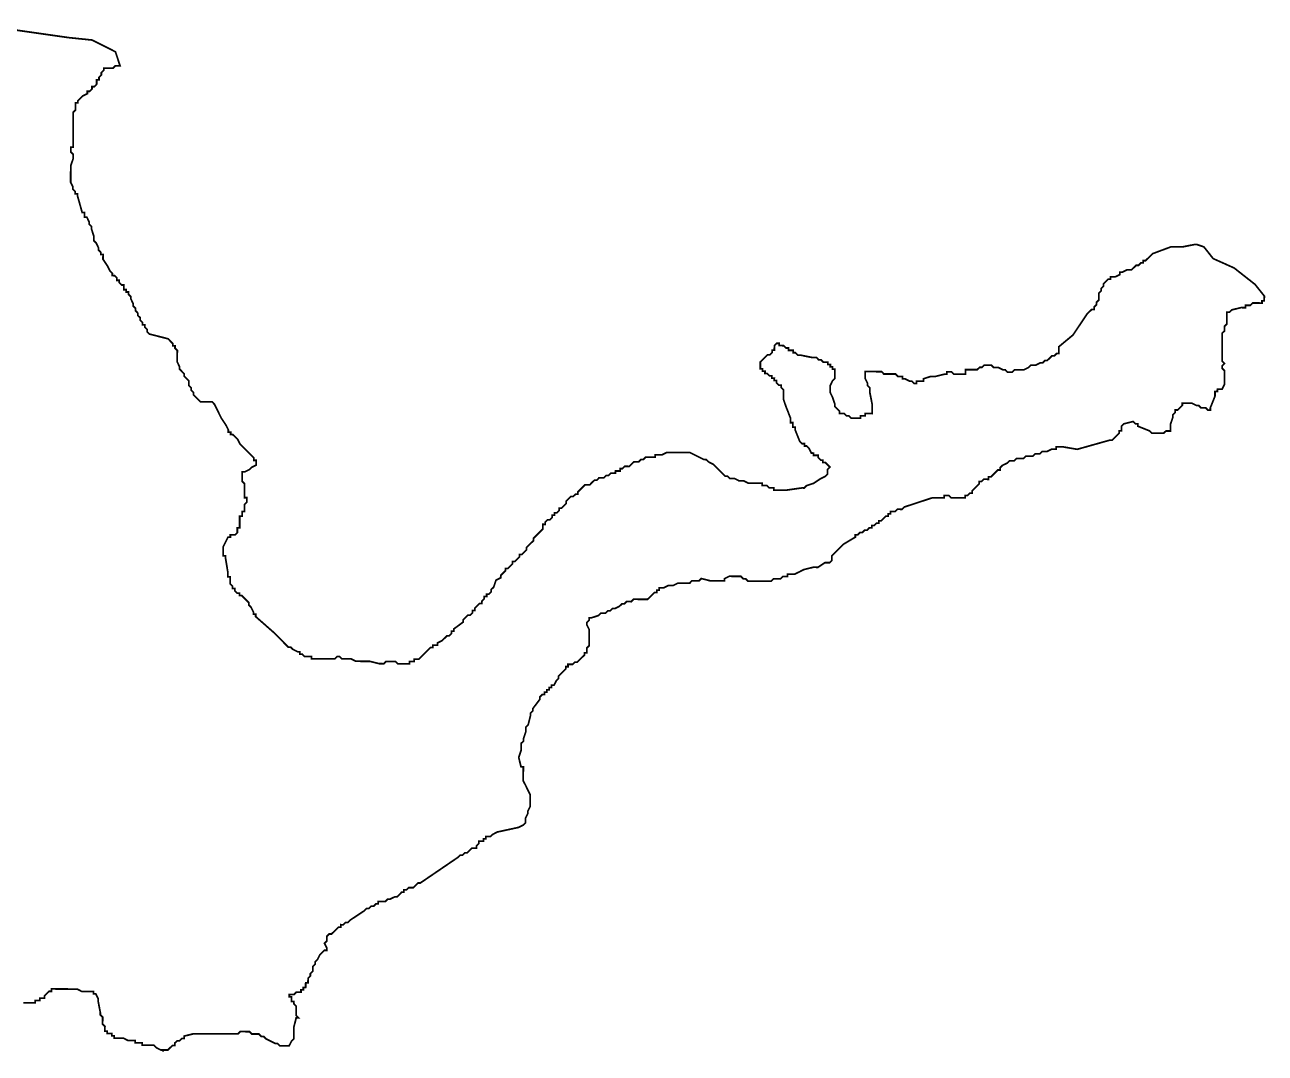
# Model space of a CAD drawing. Header units: metres. Extents: x 319816 to 366074, y 1739234 to 1838803.
# Drawn here: x 359941 to 362098, y 1742088 to 1743877 of the extents above; entities that cross this region are included whole.
import ezdxf

# ---------------------------------------------------------------- set-up
doc = ezdxf.new("R2010")
doc.units = ezdxf.units.M
doc.header["$MEASUREMENT"] = 0
doc.layers.add('HAZARDS LINE', color=1, linetype='Continuous')

msp = doc.modelspace()

# ---------------------------------------------------------------- linework, layer by layer
at = {"layer": 'HAZARDS LINE', "lineweight": 18, "const_width": 3}
msp.add_lwpolyline([(359938.5, 1742175.6), (359958.8, 1742175.5), (359958.8, 1742179.6), (359967, 1742179.5), (359967, 1742183.6), (359975.1, 1742183.6), (359975.1, 1742187.6), (359979.2, 1742191.7), (359983.2, 1742195.7), (359987.3, 1742195.7), (359987.3, 1742199.8), (360031.9, 1742199.6), (360040, 1742195.5), (360060.3, 1742195.4), (360060.3, 1742191.4), (360064.3, 1742191.4), (360068.4, 1742183.2), (360068.4, 1742179.2), (360072.3, 1742158.9), (360072.3, 1742154.8), (360076.4, 1742150.8), (360076.3, 1742138.6), (360080.4, 1742134.5), (360080.3, 1742126.4), (360084.4, 1742126.4), (360084.4, 1742122.3), (360092.5, 1742122.3), (360092.5, 1742118.2), (360096.5, 1742118.2), (360096.5, 1742114.2), (360112.7, 1742114.1), (360120.8, 1742110), (360133, 1742110), (360133, 1742105.9), (360145.2, 1742105.9), (360145.1, 1742101.8), (360165.4, 1742101.8), (360169.5, 1742097.7), (360177.6, 1742093.6), (360181.6, 1742093.6), (360189.7, 1742093.6), (360193.8, 1742097.6), (360197.9, 1742101.6), (360201.9, 1742101.6), (360201.9, 1742105.7), (360206, 1742109.7), (360210.1, 1742109.7), (360214.1, 1742113.8), (360218.2, 1742113.7), (360218.2, 1742117.8), (360234.5, 1742121.8), (360311.5, 1742121.5), (360315.6, 1742125.6), (360331.8, 1742125.5), (360335.9, 1742121.4), (360348, 1742121.4), (360352.1, 1742117.3), (360356.1, 1742117.3), (360360.2, 1742113.2), (360376.4, 1742105.1), (360380.4, 1742105), (360384.5, 1742101), (360400.7, 1742100.9), (360404.8, 1742109), (360408.8, 1742113.1), (360408.9, 1742133.3), (360413, 1742149.6), (360417.1, 1742149.5), (360413, 1742153.6), (360413.1, 1742169.8), (360409.1, 1742173.9), (360409.1, 1742178), (360405, 1742178), (360405, 1742186.1), (360401, 1742186.1), (360401, 1742190.2), (360409.1, 1742190.1), (360413.2, 1742194.2), (360421.3, 1742194.2), (360421.3, 1742198.2), (360425.4, 1742198.2), (360425.4, 1742202.3), (360429.4, 1742202.2), (360429.5, 1742210.4), (360433.5, 1742210.3), (360433.6, 1742218.5), (360437.6, 1742222.5), (360437.6, 1742226.5), (360441.7, 1742230.6), (360441.7, 1742238.7), (360445.8, 1742242.7), (360445.8, 1742246.8), (360449.9, 1742250.8), (360454, 1742258.9), (360458, 1742263), (360462.1, 1742267), (360466.2, 1742267), (360466.2, 1742271.1), (360462.2, 1742279.2), (360466.2, 1742283.2), (360466.3, 1742291.4), (360470.3, 1742295.4), (360474.4, 1742295.4), (360478.5, 1742299.4), (360486.6, 1742307.5), (360490.7, 1742307.5), (360490.7, 1742311.6), (360494.7, 1742311.5), (360498.8, 1742315.6), (360502.9, 1742315.6), (360506.9, 1742319.6), (360531.3, 1742335.7), (360535.4, 1742339.8), (360539.4, 1742339.8), (360543.5, 1742343.8), (360547.6, 1742343.8), (360551.6, 1742347.8), (360555.7, 1742347.8), (360555.7, 1742351.9), (360567.9, 1742351.8), (360572, 1742355.9), (360576, 1742355.9), (360584.1, 1742359.9), (360588.2, 1742359.9), (360592.3, 1742363.9), (360596.3, 1742368), (360600.4, 1742368), (360600.4, 1742372), (360604.5, 1742372), (360608.5, 1742376), (360616.6, 1742376), (360620.7, 1742380.1), (360624.8, 1742384.1), (360628.8, 1742384.1), (360693.9, 1742428.5), (360698, 1742432.5), (360702, 1742432.5), (360706.1, 1742436.5), (360710.1, 1742436.5), (360714.2, 1742440.6), (360718.3, 1742444.6), (360726.4, 1742444.6), (360726.4, 1742448.6), (360730.5, 1742452.7), (360730.5, 1742456.7), (360738.6, 1742456.7), (360738.6, 1742460.8), (360742.7, 1742460.8), (360742.7, 1742464.8), (360750.8, 1742464.8), (360754.9, 1742468.8), (360763, 1742472.9), (360799.5, 1742480.8), (360807.7, 1742484.9), (360811.7, 1742488.9), (360811.8, 1742497), (360815.9, 1742505.1), (360815.9, 1742509.2), (360820, 1742517.3), (360820, 1742537.6), (360816, 1742545.7), (360812, 1742553.8), (360807.9, 1742561.9), (360808, 1742586.3), (360804, 1742586.3), (360800, 1742602.5), (360804.1, 1742614.7), (360804.1, 1742626.9), (360808.2, 1742630.9), (360808.2, 1742635), (360812.3, 1742647.1), (360812.3, 1742655.2), (360816.4, 1742659.3), (360820.5, 1742675.5), (360820.5, 1742679.5), (360824.6, 1742683.6), (360824.6, 1742687.6), (360836.8, 1742703.8), (360836.9, 1742707.9), (360840.9, 1742711.9), (360845, 1742711.9), (360845, 1742716), (360849.1, 1742716), (360849.1, 1742720), (360853.1, 1742720), (360853.1, 1742724), (360857.2, 1742724), (360857.2, 1742728.1), (360861.3, 1742728.1), (360865.4, 1742736.2), (360869.4, 1742740.2), (360869.4, 1742744.3), (360873.5, 1742748.3), (360877.6, 1742752.4), (360881.7, 1742756.4), (360881.7, 1742760.5), (360885.7, 1742760.4), (360885.7, 1742764.5), (360893.8, 1742764.5), (360897.9, 1742768.5), (360902, 1742768.5), (360906, 1742772.5), (360910.1, 1742776.6), (360914.2, 1742780.6), (360914.2, 1742784.7), (360918.3, 1742784.7), (360918.3, 1742792.8), (360922.4, 1742796.8), (360922.5, 1742825.2), (360918.4, 1742833.3), (360918.4, 1742837.4), (360922.5, 1742841.4), (360922.5, 1742845.5), (360926.6, 1742845.5), (360938.8, 1742849.5), (360942.8, 1742853.5), (360951, 1742853.5), (360955, 1742857.6), (360959.1, 1742857.5), (360963.1, 1742861.6), (360967.2, 1742861.6), (360975.3, 1742865.6), (360979.4, 1742869.6), (360983.5, 1742869.6), (360987.5, 1742873.7), (360995.6, 1742873.6), (360999.7, 1742877.7), (361024, 1742877.6), (361028.1, 1742881.6), (361032.2, 1742885.7), (361036.3, 1742889.7), (361040.3, 1742889.7), (361040.3, 1742893.8), (361044.4, 1742893.8), (361044.4, 1742897.8), (361052.5, 1742897.8), (361060.6, 1742901.8), (361068.8, 1742901.8), (361076.9, 1742905.8), (361097.2, 1742905.7), (361101.2, 1742909.8), (361113.4, 1742909.7), (361117.5, 1742913.8), (361133.7, 1742909.7), (361158, 1742909.6), (361158, 1742913.6), (361166.2, 1742917.7), (361186.4, 1742917.6), (361190.5, 1742913.5), (361194.5, 1742913.5), (361198.6, 1742909.4), (361239.1, 1742909.3), (361243.2, 1742913.3), (361255.4, 1742913.3), (361259.4, 1742917.3), (361267.6, 1742917.3), (361267.6, 1742921.4), (361279.7, 1742921.3), (361287.9, 1742925.3), (361296, 1742929.4), (361312.2, 1742933.4), (361320.3, 1742933.3), (361332.5, 1742941.4), (361340.7, 1742941.4), (361344.7, 1742945.4), (361344.8, 1742953.5), (361348.8, 1742957.6), (361361, 1742969.7), (361365.1, 1742973.7), (361385.4, 1742985.8), (361385.4, 1742989.9), (361389.5, 1742989.9), (361393.6, 1742993.9), (361397.6, 1742993.9), (361401.7, 1742998), (361405.8, 1742997.9), (361409.8, 1743002), (361413.9, 1743002), (361413.9, 1743006), (361418, 1743006), (361422, 1743010), (361426.1, 1743010), (361426.1, 1743014.1), (361430.2, 1743014.1), (361438.3, 1743022.2), (361442.3, 1743022.1), (361442.4, 1743026.2), (361446.4, 1743026.2), (361446.4, 1743030.2), (361454.5, 1743030.2), (361458.6, 1743034.3), (361466.7, 1743034.2), (361470.8, 1743038.3), (361519.5, 1743054.3), (361539.8, 1743054.3), (361539.8, 1743058.3), (361547.9, 1743058.3), (361552, 1743054.2), (361576.3, 1743054.1), (361576.3, 1743058.2), (361580.4, 1743058.2), (361584.5, 1743062.2), (361588.5, 1743062.2), (361588.5, 1743066.2), (361592.6, 1743070.3), (361596.7, 1743074.3), (361600.7, 1743078.4), (361600.8, 1743082.4), (361604.8, 1743082.4), (361608.9, 1743086.5), (361617, 1743086.4), (361617, 1743090.5), (361621.1, 1743090.5), (361625.1, 1743094.5), (361633.3, 1743102.6), (361637.3, 1743102.6), (361637.3, 1743106.6), (361641.4, 1743110.7), (361649.5, 1743114.7), (361653.6, 1743118.8), (361661.7, 1743118.7), (361665.8, 1743122.8), (361678, 1743122.7), (361682, 1743126.8), (361694.2, 1743126.7), (361698.3, 1743130.8), (361706.4, 1743130.7), (361710.5, 1743134.8), (361718.6, 1743134.7), (361726.7, 1743138.8), (361734.8, 1743138.7), (361734.8, 1743142.8), (361747, 1743142.8), (361771.3, 1743138.6), (361828.2, 1743154.6), (361832.2, 1743154.6), (361836.3, 1743158.7), (361840.4, 1743162.7), (361844.4, 1743166.8), (361844.4, 1743170.8), (361848.5, 1743170.8), (361848.5, 1743178.9), (361852.6, 1743183), (361868.8, 1743187), (361872.9, 1743182.9), (361876.9, 1743182.9), (361876.9, 1743178.8), (361897.2, 1743170.6), (361901.2, 1743166.6), (361921.5, 1743166.5), (361925.6, 1743170.5), (361933.7, 1743170.5), (361933.7, 1743182.7), (361937.8, 1743194.8), (361937.8, 1743198.9), (361941.9, 1743202.9), (361941.9, 1743207), (361946, 1743207), (361950, 1743211), (361954.1, 1743215), (361954.1, 1743219.1), (361970.4, 1743219), (361978.4, 1743215), (361982.5, 1743214.9), (361986.5, 1743210.9), (361994.7, 1743210.8), (361998.7, 1743206.8), (362002.8, 1743206.8), (362002.8, 1743210.8), (362011, 1743231.1), (362011, 1743239.2), (362015, 1743239.2), (362015.1, 1743243.2), (362023.2, 1743243.2), (362027.3, 1743251.3), (362027.3, 1743275.6), (362023.3, 1743279.7), (362023.3, 1743283.8), (362027.4, 1743287.8), (362023.3, 1743291.9), (362023.5, 1743340.6), (362027.6, 1743344.6), (362027.6, 1743352.7), (362031.7, 1743356.8), (362031.7, 1743364.9), (362031.7, 1743368.9), (362031.7, 1743373), (362031.8, 1743377), (362035.8, 1743377), (362039.9, 1743381.1), (362056.1, 1743385.1), (362064.2, 1743385), (362064.2, 1743389.1), (362068.3, 1743389.1), (362072.4, 1743389.1), (362076.4, 1743393.1), (362080.5, 1743393.1), (362084.5, 1743393.1), (362088.6, 1743393.1), (362092.7, 1743393), (362092.7, 1743397.1), (362096.7, 1743397.1), (362096.7, 1743401.1), (362096.8, 1743405.2), (362080.6, 1743425.5), (362044.2, 1743454.1), (362007.8, 1743470.4), (361991.6, 1743490.8), (361979.4, 1743494.9), (361975.4, 1743494.9), (361955.1, 1743490.9), (361934.8, 1743491), (361902.3, 1743478.9), (361898.3, 1743474.9), (361894.2, 1743470.8), (361890.1, 1743466.8), (361886.1, 1743466.8), (361886, 1743462.8), (361882, 1743462.8), (361877.9, 1743458.7), (361873.9, 1743458.7), (361869.8, 1743454.7), (361865.7, 1743450.7), (361861.7, 1743450.7), (361857.6, 1743450.7), (361849.5, 1743446.7), (361845.4, 1743446.7), (361845.4, 1743442.6), (361837.3, 1743438.6), (361833.2, 1743438.6), (361829.2, 1743438.6), (361829.2, 1743434.6), (361825.1, 1743434.6), (361821, 1743430.5), (361817, 1743426.5), (361816.9, 1743422.4), (361812.9, 1743418.4), (361812.9, 1743414.3), (361808.8, 1743410.3), (361808.8, 1743406.2), (361808.8, 1743402.2), (361808.7, 1743398.1), (361804.7, 1743394.1), (361804.7, 1743390), (361800.6, 1743386), (361800.6, 1743381.9), (361796.5, 1743381.9), (361792.4, 1743377.9), (361788.4, 1743373.9), (361780.2, 1743361.7), (361772.1, 1743349.6), (361763.9, 1743337.4), (361739.5, 1743317.2), (361739.5, 1743313.2), (361739.5, 1743309.1), (361739.5, 1743305.1), (361735.4, 1743305.1), (361731.3, 1743301), (361727.3, 1743301), (361723.2, 1743297), (361719.1, 1743293), (361715.1, 1743293), (361711, 1743288.9), (361707, 1743288.9), (361698.8, 1743284.9), (361694.8, 1743284.9), (361690.7, 1743285), (361686.6, 1743280.9), (361678.5, 1743276.9), (361674.5, 1743276.9), (361662.3, 1743276.9), (361658.2, 1743272.9), (361650.1, 1743272.9), (361646.1, 1743277), (361642, 1743277), (361633.9, 1743281.1), (361629.9, 1743281.1), (361625.8, 1743281.1), (361621.8, 1743285.2), (361617.7, 1743285.2), (361613.6, 1743285.2), (361609.6, 1743285.2), (361605.5, 1743281.2), (361601.5, 1743281.2), (361597.4, 1743277.2), (361593.3, 1743277.2), (361589.3, 1743277.2), (361585.2, 1743277.2), (361581.2, 1743277.2), (361577.1, 1743277.2), (361577.1, 1743273.2), (361577.1, 1743269.1), (361573, 1743269.1), (361564.9, 1743269.2), (361560.9, 1743269.2), (361556.8, 1743269.2), (361552.8, 1743273.3), (361548.7, 1743273.3), (361544.6, 1743273.3), (361544.6, 1743269.2), (361540.6, 1743269.3), (361524.3, 1743265.3), (361520.3, 1743265.3), (361516.2, 1743265.3), (361504, 1743261.3), (361504, 1743257.2), (361500, 1743257.2), (361495.9, 1743257.2), (361491.9, 1743257.3), (361491.8, 1743253.2), (361487.8, 1743253.2), (361483.7, 1743257.3), (361479.7, 1743257.3), (361471.6, 1743261.4), (361467.5, 1743261.4), (361467.6, 1743265.5), (361463.5, 1743265.5), (361459.4, 1743265.5), (361455.4, 1743269.6), (361451.3, 1743269.6), (361447.3, 1743269.6), (361443.2, 1743269.6), (361439.2, 1743269.6), (361435.1, 1743269.6), (361431.1, 1743273.7), (361427, 1743273.7), (361423, 1743273.7), (361418.9, 1743273.8), (361414.9, 1743273.8), (361410.8, 1743273.8), (361406.7, 1743273.8), (361402.7, 1743273.8), (361402.7, 1743269.8), (361402.7, 1743265.7), (361402.6, 1743261.6), (361406.7, 1743253.5), (361406.7, 1743249.5), (361410.7, 1743245.4), (361410.7, 1743237.3), (361414.7, 1743217), (361414.6, 1743212.9), (361414.6, 1743208.9), (361414.6, 1743204.8), (361414.6, 1743200.7), (361410.5, 1743200.8), (361406.5, 1743200.8), (361402.4, 1743200.8), (361402.4, 1743196.7), (361398.4, 1743196.7), (361394.3, 1743196.8), (361394.3, 1743192.7), (361390.2, 1743192.7), (361386.2, 1743192.7), (361382.1, 1743192.7), (361378.1, 1743192.8), (361374, 1743196.8), (361370, 1743196.8), (361365.9, 1743200.9), (361361.9, 1743200.9), (361357.8, 1743200.9), (361357.8, 1743205), (361353.8, 1743209.1), (361349.7, 1743213.1), (361349.8, 1743217.2), (361345.7, 1743229.4), (361341.7, 1743237.5), (361341.7, 1743241.6), (361341.8, 1743249.7), (361345.8, 1743257.8), (361349.9, 1743261.8), (361349.9, 1743265.9), (361349.9, 1743269.9), (361350, 1743274), (361350, 1743278.1), (361345.9, 1743278.1), (361345.9, 1743282.1), (361341.9, 1743282.1), (361341.9, 1743286.2), (361337.8, 1743286.2), (361337.8, 1743290.3), (361333.8, 1743290.3), (361329.7, 1743290.3), (361325.7, 1743294.4), (361321.6, 1743294.4), (361317.6, 1743298.5), (361313.5, 1743298.5), (361309.5, 1743298.5), (361289.2, 1743302.6), (361285.2, 1743302.6), (361281.1, 1743306.7), (361277.1, 1743306.7), (361277.1, 1743310.8), (361273, 1743310.8), (361269, 1743310.8), (361269, 1743314.9), (361264.9, 1743314.9), (361260.9, 1743318.9), (361256.8, 1743319), (361252.8, 1743319), (361252.8, 1743323), (361248.7, 1743323), (361244.7, 1743319), (361244.6, 1743314.9), (361244.6, 1743310.9), (361240.6, 1743310.9), (361240.6, 1743306.8), (361236.5, 1743302.8), (361232.4, 1743302.8), (361228.4, 1743298.8), (361224.3, 1743294.7), (361220.2, 1743290.7), (361220.2, 1743286.6), (361220.2, 1743282.6), (361220.2, 1743278.5), (361224.2, 1743278.5), (361224.2, 1743274.4), (361228.3, 1743274.4), (361228.3, 1743270.4), (361232.3, 1743270.4), (361236.4, 1743266.3), (361240.4, 1743266.3), (361240.4, 1743262.2), (361244.5, 1743262.2), (361244.4, 1743258.1), (361248.5, 1743258.1), (361248.5, 1743254.1), (361252.5, 1743250), (361256.6, 1743250), (361256.6, 1743245.9), (361260.6, 1743241.9), (361260.6, 1743237.8), (361260.6, 1743233.7), (361260.6, 1743229.7), (361260.5, 1743225.6), (361264.6, 1743213.5), (361272.6, 1743193.1), (361272.6, 1743189.1), (361272.6, 1743185), (361276.6, 1743185), (361276.6, 1743181), (361276.6, 1743176.9), (361280.7, 1743176.9), (361280.6, 1743172.8), (361288.7, 1743152.5), (361292.7, 1743148.4), (361296.8, 1743148.4), (361296.8, 1743144.4), (361300.8, 1743144.4), (361304.9, 1743140.3), (361308.9, 1743132.2), (361312.9, 1743132.1), (361312.9, 1743128.1), (361317, 1743128.1), (361321, 1743128.1), (361321, 1743124), (361325.1, 1743119.9), (361329.1, 1743119.9), (361329.1, 1743115.9), (361333.2, 1743115.8), (361337.2, 1743111.8), (361341.3, 1743107.7), (361337.2, 1743103.7), (361337.2, 1743095.5), (361333.1, 1743091.5), (361325, 1743087.5), (361312.8, 1743079.4), (361300.6, 1743075.4), (361296.5, 1743071.3), (361292.4, 1743071.4), (361264, 1743067.4), (361260, 1743067.4), (361255.9, 1743067.4), (361251.9, 1743067.5), (361247.8, 1743067.5), (361243.8, 1743067.5), (361243.8, 1743071.5), (361239.7, 1743071.6), (361235.7, 1743071.6), (361231.6, 1743075.6), (361227.6, 1743075.7), (361223.5, 1743075.7), (361223.5, 1743079.7), (361219.5, 1743079.7), (361215.4, 1743079.8), (361211.4, 1743079.8), (361207.3, 1743079.8), (361203.2, 1743079.8), (361199.2, 1743079.8), (361191.1, 1743083.9), (361187, 1743083.9), (361183, 1743083.9), (361174.9, 1743088), (361166.8, 1743088), (361162.7, 1743092.1), (361158.7, 1743092.1), (361154.6, 1743096.2), (361146.5, 1743104.3), (361142.5, 1743108.4), (361138.5, 1743112.5), (361130.4, 1743116.6), (361126.3, 1743120.6), (361122.3, 1743120.7), (361098, 1743132.9), (361093.9, 1743132.9), (361089.9, 1743132.9), (361085.8, 1743133), (361081.7, 1743133), (361077.7, 1743133), (361073.6, 1743133), (361069.6, 1743133), (361065.5, 1743133), (361061.5, 1743133), (361057.4, 1743133.1), (361049.3, 1743129), (361045.2, 1743129), (361041.2, 1743129.1), (361037.1, 1743129.1), (361037.1, 1743125), (361029, 1743125), (361024.9, 1743125.1), (361020.9, 1743125.1), (361016.8, 1743121), (361012.8, 1743121), (361008.7, 1743117), (361004.6, 1743117), (361000.6, 1743117), (360996.5, 1743113), (360992.4, 1743108.9), (360988.4, 1743109), (360984.3, 1743109), (360980.2, 1743104.9), (360976.2, 1743104.9), (360976.2, 1743100.9), (360972.1, 1743100.9), (360968.1, 1743100.9), (360968, 1743096.9), (360964, 1743096.9), (360959.9, 1743096.9), (360955.9, 1743092.9), (360951.8, 1743092.9), (360947.7, 1743088.8), (360943.7, 1743088.8), (360939.6, 1743088.9), (360935.6, 1743084.8), (360931.5, 1743084.8), (360927.4, 1743080.8), (360923.4, 1743076.7), (360919.3, 1743076.8), (360915.2, 1743076.8), (360911.2, 1743072.7), (360907.1, 1743068.7), (360903, 1743064.6), (360903, 1743060.6), (360899, 1743060.6), (360894.9, 1743056.6), (360890.8, 1743056.6), (360886.8, 1743052.5), (360882.7, 1743048.5), (360882.7, 1743044.4), (360878.6, 1743040.4), (360874.5, 1743036.3), (360870.5, 1743036.4), (360870.5, 1743032.3), (360866.4, 1743028.3), (360862.3, 1743028.3), (360862.3, 1743024.2), (360858.3, 1743024.2), (360858.3, 1743020.2), (360854.2, 1743016.1), (360850.1, 1743016.1), (360846.1, 1743012.1), (360846, 1743008), (360842, 1743008.1), (360842, 1743004), (360842, 1743000), (360837.9, 1742995.9), (360833.8, 1742991.9), (360829.7, 1742987.8), (360825.7, 1742983.8), (360825.7, 1742979.7), (360821.6, 1742975.7), (360817.5, 1742971.6), (360813.5, 1742967.6), (360813.4, 1742963.5), (360809.4, 1742959.5), (360805.3, 1742955.5), (360801.2, 1742955.5), (360801.2, 1742951.4), (360797.2, 1742947.4), (360793.1, 1742943.3), (360789, 1742943.3), (360789, 1742939.3), (360784.9, 1742935.2), (360780.9, 1742931.2), (360776.8, 1742931.2), (360776.8, 1742927.2), (360768.7, 1742919.1), (360768.6, 1742915), (360760.5, 1742911), (360756.4, 1742898.8), (360752.3, 1742894.8), (360752.3, 1742890.7), (360748.3, 1742886.7), (360744.2, 1742886.7), (360744.2, 1742882.7), (360740.1, 1742882.7), (360740.1, 1742878.6), (360736.1, 1742874.6), (360736, 1742870.5), (360732, 1742870.5), (360727.9, 1742866.5), (360723.8, 1742862.4), (360723.8, 1742858.4), (360719.8, 1742858.4), (360719.8, 1742854.3), (360715.7, 1742850.3), (360711.6, 1742850.3), (360707.6, 1742846.3), (360703.5, 1742842.2), (360703.5, 1742838.2), (360687.2, 1742826.1), (360687.2, 1742822), (360683.1, 1742822), (360683.1, 1742818), (360679, 1742813.9), (360675, 1742813.9), (360666.9, 1742805.9), (360658.7, 1742801.8), (360658.7, 1742797.8), (360654.7, 1742797.8), (360650.6, 1742797.8), (360650.6, 1742793.7), (360646.5, 1742793.8), (360642.5, 1742789.7), (360638.4, 1742785.7), (360634.3, 1742781.6), (360630.2, 1742777.6), (360626.2, 1742773.5), (360622.1, 1742773.6), (360618.1, 1742773.6), (360618, 1742769.5), (360614, 1742769.5), (360609.9, 1742769.5), (360609.9, 1742765.5), (360605.9, 1742765.5), (360601.8, 1742765.5), (360597.8, 1742765.5), (360593.7, 1742765.5), (360589.6, 1742765.6), (360585.6, 1742769.6), (360581.5, 1742769.6), (360577.5, 1742769.7), (360573.4, 1742769.7), (360569.4, 1742769.7), (360565.3, 1742765.6), (360561.2, 1742765.7), (360557.2, 1742765.7), (360541, 1742769.8), (360524.8, 1742769.8), (360520.7, 1742769.9), (360516.6, 1742769.9), (360508.5, 1742774), (360504.5, 1742774), (360500.4, 1742774), (360496.4, 1742774), (360492.3, 1742774), (360488.3, 1742778.1), (360484.2, 1742778.1), (360480.2, 1742774.1), (360472, 1742774.1), (360468, 1742774.1), (360463.9, 1742774.1), (360459.9, 1742774.1), (360455.8, 1742774.2), (360451.8, 1742774.2), (360443.7, 1742774.2), (360439.6, 1742774.2), (360439.6, 1742778.3), (360431.5, 1742778.3), (360427.4, 1742778.3), (360423.4, 1742782.4), (360419.3, 1742782.4), (360419.4, 1742786.5), (360415.3, 1742786.5), (360407.2, 1742790.6), (360403.2, 1742794.6), (360399.1, 1742794.6), (360391, 1742802.8), (360387, 1742806.9), (360374.9, 1742819.1), (360342.5, 1742847.6), (360342.5, 1742851.6), (360338.5, 1742851.6), (360338.5, 1742855.7), (360334.5, 1742863.8), (360330.4, 1742867.9), (360330.4, 1742872), (360326.4, 1742876), (360318.3, 1742884.2), (360314.2, 1742884.2), (360314.3, 1742888.2), (360310.2, 1742888.3), (360306.2, 1742892.3), (360306.2, 1742896.4), (360302.1, 1742896.4), (360302.1, 1742900.5), (360298.1, 1742904.5), (360298.1, 1742908.6), (360298.1, 1742912.6), (360298.1, 1742916.7), (360294.1, 1742916.7), (360294.1, 1742924.8), (360290.1, 1742949.2), (360290.2, 1742953.2), (360286.1, 1742953.3), (360286.1, 1742957.3), (360286.1, 1742961.4), (360286.1, 1742965.4), (360286.2, 1742969.5), (360294.3, 1742985.7), (360298.4, 1742985.7), (360298.4, 1742989.7), (360302.5, 1742989.7), (360306.5, 1742989.7), (360310.6, 1742993.7), (360310.6, 1742997.8), (360310.6, 1743001.8), (360314.7, 1743001.8), (360314.7, 1743005.9), (360314.7, 1743009.9), (360314.7, 1743014), (360314.7, 1743022.1), (360318.8, 1743022.1), (360318.8, 1743026.2), (360318.8, 1743030.2), (360322.9, 1743030.2), (360322.9, 1743034.3), (360322.9, 1743042.4), (360327, 1743046.4), (360327, 1743050.5), (360327, 1743054.5), (360323, 1743054.5), (360323, 1743058.6), (360323, 1743070.8), (360323, 1743074.8), (360323.1, 1743078.9), (360319, 1743083), (360319, 1743087), (360319, 1743091.1), (360319.1, 1743095.1), (360319.1, 1743099.2), (360323.1, 1743099.2), (360331.3, 1743103.2), (360335.3, 1743107.2), (360343.5, 1743111.3), (360343.5, 1743115.3), (360343.5, 1743119.4), (360339.4, 1743119.4), (360339.4, 1743123.5), (360335.4, 1743127.5), (360327.3, 1743135.7), (360319.2, 1743143.8), (360315.2, 1743147.9), (360311.2, 1743156), (360307.1, 1743160.1), (360303.1, 1743164.1), (360299, 1743164.2), (360299, 1743168.2), (360295, 1743168.2), (360295, 1743172.3), (360291, 1743180.4), (360282.9, 1743192.6), (360270.8, 1743217), (360266.8, 1743221.1), (360262.7, 1743221.1), (360258.7, 1743221.1), (360254.6, 1743221.1), (360250.6, 1743221.1), (360246.5, 1743221.1), (360238.4, 1743229.3), (360234.4, 1743233.4), (360234.4, 1743237.4), (360230.3, 1743241.5), (360230.4, 1743245.5), (360226.3, 1743249.6), (360226.3, 1743257.7), (360222.3, 1743261.8), (360218.3, 1743265.9), (360218.3, 1743269.9), (360210.2, 1743278.1), (360210.2, 1743282.1), (360206.2, 1743290.3), (360206.2, 1743294.3), (360206.2, 1743298.4), (360206.2, 1743302.4), (360206.2, 1743306.5), (360206.3, 1743310.5), (360202.2, 1743314.6), (360202.2, 1743318.7), (360198.2, 1743318.7), (360198.2, 1743322.7), (360194.1, 1743326.8), (360190.1, 1743330.9), (360157.7, 1743339.1), (360153.6, 1743343.2), (360153.7, 1743347.2), (360149.6, 1743351.3), (360149.6, 1743355.4), (360145.6, 1743355.4), (360145.6, 1743359.4), (360141.5, 1743363.5), (360141.6, 1743367.6), (360137.5, 1743371.6), (360137.5, 1743375.7), (360133.5, 1743379.8), (360133.5, 1743383.8), (360129.5, 1743387.9), (360129.5, 1743391.9), (360125.5, 1743400.1), (360125.5, 1743404.1), (360121.4, 1743408.2), (360121.4, 1743412.3), (360117.4, 1743412.3), (360117.4, 1743416.3), (360113.3, 1743416.3), (360113.4, 1743420.4), (360113.4, 1743424.5), (360109.3, 1743424.5), (360105.3, 1743428.5), (360105.3, 1743432.6), (360101.2, 1743432.6), (360101.2, 1743436.7), (360097.2, 1743440.7), (360093.1, 1743440.8), (360093.2, 1743444.8), (360089.1, 1743448.9), (360085.1, 1743457), (360077, 1743469.2), (360077, 1743473.3), (360077.1, 1743477.3), (360073, 1743477.3), (360073, 1743481.4), (360069, 1743485.5), (360069, 1743489.5), (360065, 1743497.7), (360060.9, 1743501.7), (360060.9, 1743505.8), (360060.9, 1743509.8), (360056.9, 1743522), (360056.9, 1743526.1), (360052.9, 1743530.2), (360052.9, 1743534.2), (360048.9, 1743542.3), (360044.8, 1743542.4), (360044.9, 1743546.4), (360044.9, 1743550.5), (360040.8, 1743550.5), (360032.8, 1743578.9), (360032.8, 1743583), (360028.8, 1743583), (360028.8, 1743587), (360024.7, 1743591.1), (360024.7, 1743595.2), (360020.7, 1743603.3), (360020.7, 1743607.3), (360020.7, 1743611.4), (360020.8, 1743623.6), (360020.8, 1743627.6), (360020.8, 1743631.7), (360024.9, 1743643.8), (360024.9, 1743647.9), (360024.9, 1743652), (360020.9, 1743656), (360020.9, 1743660.1), (360020.9, 1743664.1), (360025, 1743664.1), (360025, 1743672.2), (360025, 1743676.3), (360025, 1743680.4), (360025.1, 1743684.4), (360025.1, 1743688.5), (360025.1, 1743692.5), (360025.1, 1743696.6), (360025.1, 1743700.6), (360025.1, 1743704.7), (360025.2, 1743708.8), (360025.2, 1743712.8), (360025.2, 1743716.9), (360025.2, 1743720.9), (360025.2, 1743725), (360029.3, 1743729), (360029.3, 1743733.1), (360029.3, 1743737.1), (360029.3, 1743741.2), (360033.4, 1743741.2), (360033.4, 1743745.2), (360037.5, 1743749.3), (360041.5, 1743753.3), (360049.7, 1743757.3), (360049.7, 1743761.4), (360053.7, 1743761.4), (360057.8, 1743765.4), (360057.8, 1743769.5), (360061.9, 1743769.5), (360065.9, 1743773.5), (360066, 1743777.6), (360066, 1743781.6), (360070, 1743781.6), (360070, 1743785.7), (360074.1, 1743789.7), (360074.1, 1743793.8), (360078.2, 1743797.8), (360078.2, 1743801.9), (360082.3, 1743801.9), (360086.3, 1743801.8), (360090.4, 1743801.8), (360094.4, 1743801.8), (360098.5, 1743805.9), (360106.6, 1743805.8), (360098.6, 1743830.2), (360058.1, 1743850.6), (360017.6, 1743854.8), (359871.6, 1743875.6)], dxfattribs=at)
msp.add_lwpolyline([(360181.6, 1742089.5), (360181.6, 1742093.6)], close=True, dxfattribs=at)

doc.saveas('drawing.dxf')
